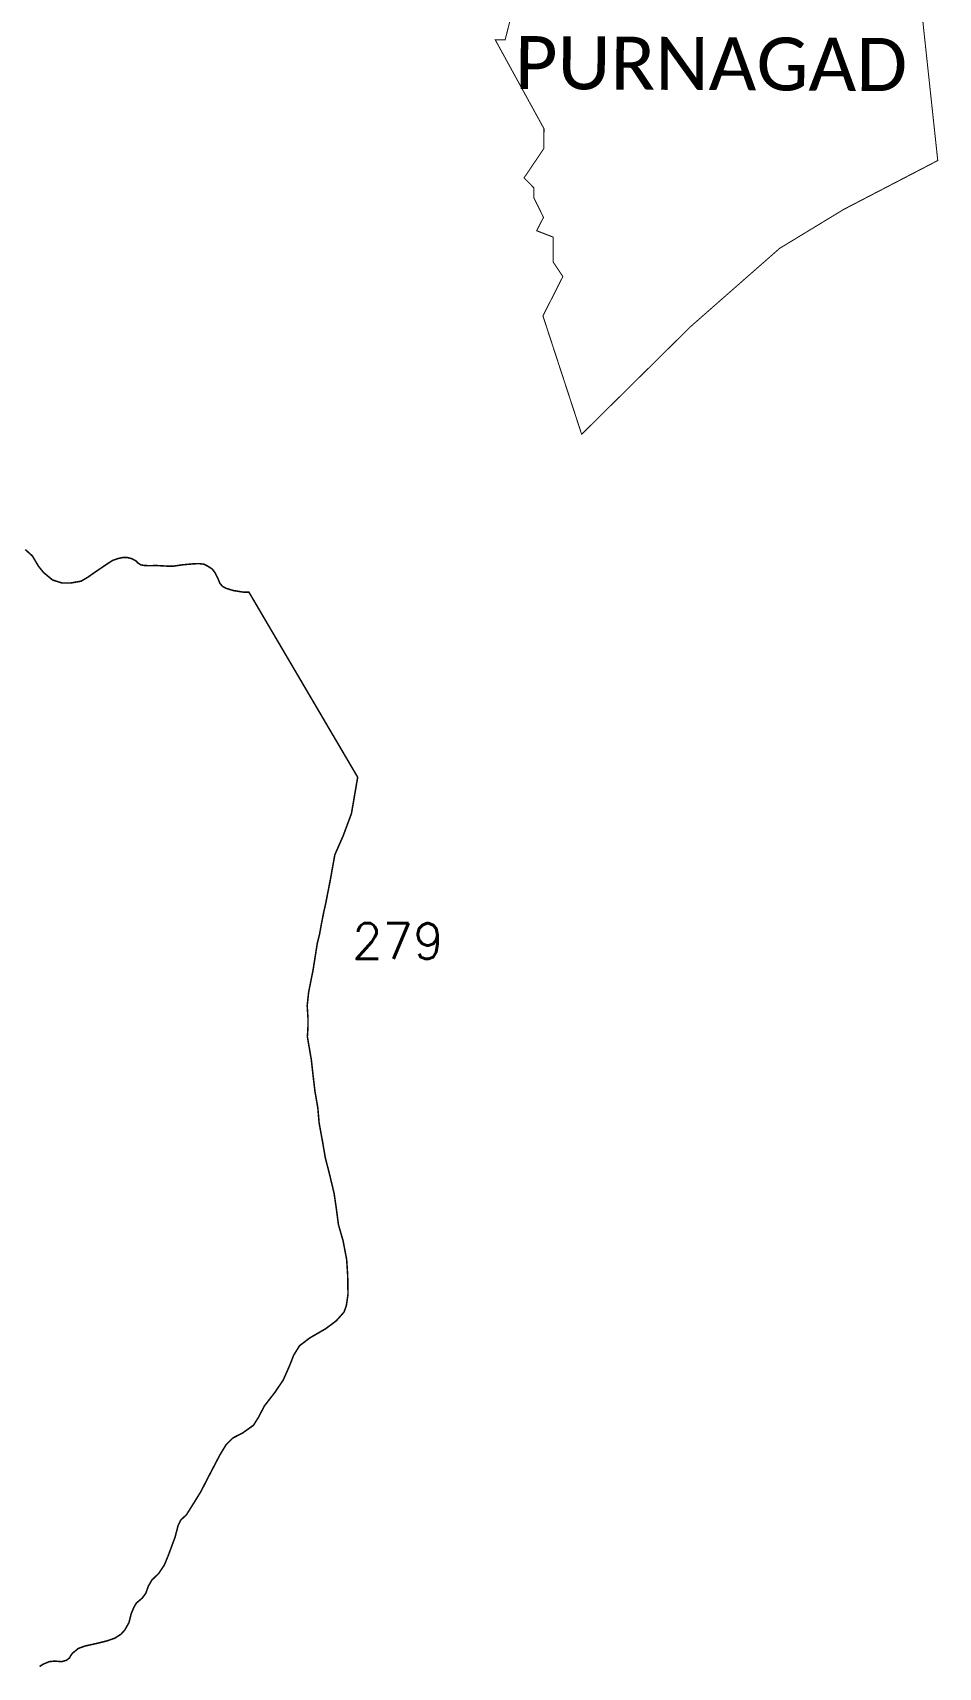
# Model space of a CAD drawing. Header units: metres. Extents: x 317826 to 321838, y 1856855 to 1863110.
# Drawn here: x 320037 to 321815, y 1856855 to 1860063 of the extents above; entities that cross this region are included whole.
import ezdxf

# ---------------------------------------------------------------- set-up
doc = ezdxf.new("R2010")
doc.units = ezdxf.units.M
doc.layers.add('NATURALLY PROTECTED', color=3, linetype='Continuous')
doc.layers.add('VILLAGE NAME', color=250, linetype='Continuous')
doc.styles.get("Standard").update_dxf_attribs({"font": 'simplex.shx'})

msp = doc.modelspace()

# ---------------------------------------------------------------- linework, layer by layer
at = {"color": 6, "const_width": 2, "flags": 128}
msp.add_lwpolyline([(321760.3, 1860313.2), (321814, 1859812.5), (321629.8, 1859716.8), (321503.7, 1859640.2), (321328.8, 1859486.5), (321114.9, 1859275.1), (321038.9, 1859507.5), (321078, 1859584.6), (321058.8, 1859613.7), (321059.1, 1859662.1), (321026.6, 1859674.7), (321040, 1859700.9), (321020.9, 1859739.7), (321021, 1859759), (321001.8, 1859778.4), (321040.8, 1859836.2), (321041, 1859874.9), (320945.3, 1860049.4), (320964.6, 1860049.3), (320984.4, 1860126.5)], dxfattribs=at)
at = {"layer": 'NATURALLY PROTECTED', "const_width": 3, "flags": 128}
msp.add_lwpolyline([(320022.6, 1859048.9), (320036.7, 1859036.1), (320048.4, 1859016.3), (320058.3, 1859003.9), (320076.1, 1858989.1), (320094.4, 1858983.3), (320112.6, 1858983.3), (320132.4, 1858986.8), (320145.4, 1858994.5), (320163, 1859006.8), (320180.7, 1859018.8), (320193.7, 1859027.3), (320205.1, 1859031.3), (320214.2, 1859033.2), (320222.9, 1859033.2), (320231.8, 1859031), (320239.7, 1859026.7), (320244.2, 1859022.2), (320249.2, 1859018.9), (320254.8, 1859017.8), (320264.7, 1859017.1), (320279.7, 1859017.5), (320301.3, 1859016.3), (320314.9, 1859016.4), (320331.5, 1859018.9), (320350.7, 1859020.6), (320357.4, 1859021), (320364.6, 1859021.1), (320373.4, 1859020.1), (320380.8, 1859016.3), (320389.8, 1859010.5), (320395.4, 1859003), (320400.5, 1858992.9), (320404.7, 1858982.5), (320409.9, 1858976.5), (320416.7, 1858972.8), (320430.9, 1858968.4), (320451.6, 1858965.1), (320461.8, 1858965), (320675.2, 1858601.9), (320663, 1858530.7), (320646.7, 1858486.8), (320630.3, 1858449.5), (320621.5, 1858400.5), (320612.5, 1858354.5), (320608.2, 1858335.2), (320603.8, 1858312.8), (320600.6, 1858294.9), (320595.8, 1858275.1), (320587.4, 1858222.1), (320579, 1858180.5), (320576.1, 1858153.6), (320577.7, 1858127.8), (320577.5, 1858107.4), (320576.4, 1858092.7), (320578.8, 1858078.7), (320584.2, 1858047.4), (320586.9, 1858022.9), (320591.3, 1857985.4), (320597, 1857952.5), (320599.5, 1857923.2), (320606.3, 1857886.1), (320611.6, 1857855.1), (320619.3, 1857825), (320628.7, 1857786.2), (320632.9, 1857758), (320637.5, 1857723.3), (320646.5, 1857692.1), (320653.6, 1857654.9), (320655.6, 1857623.9), (320656.2, 1857586.7), (320652.9, 1857564.5), (320648.5, 1857552.1), (320632.9, 1857534.5), (320612.4, 1857519.3), (320581.4, 1857501.3), (320560.9, 1857485.7), (320549.3, 1857466.8), (320542.3, 1857448.5), (320529.1, 1857418.6), (320512.6, 1857394.2), (320492.1, 1857367.7), (320480.4, 1857345.3), (320470.7, 1857329.8), (320449.2, 1857314.5), (320429.6, 1857304.4), (320416.8, 1857291.4), (320405.1, 1857272.2), (320382.1, 1857228.3), (320367.1, 1857199), (320339, 1857153.9), (320327.9, 1857143.8), (320322.7, 1857133.2), (320316.7, 1857110), (320302.4, 1857071.6), (320295.2, 1857054.7), (320284.4, 1857038.6), (320271.4, 1857026.2), (320264.3, 1857014.1), (320259.3, 1857000.2), (320252.5, 1856990.7), (320240.8, 1856980.7), (320236.2, 1856973.1), (320230.7, 1856960.1), (320226.1, 1856942), (320217.7, 1856927.4), (320210.3, 1856919.4), (320198.6, 1856911.9), (320182.9, 1856906.4), (320165.4, 1856902), (320140.3, 1856896.5), (320126.8, 1856891.6), (320114.9, 1856881.9), (320112.2, 1856878), (320109.3, 1856872.9), (320103.4, 1856868.3), (320093.7, 1856865.7), (320080.1, 1856866.8), (320069.5, 1856865.7), (320057.9, 1856860.8), (320050.8, 1856856.1)], dxfattribs=at)

# ---------------------------------------------------------------- texts
at = {"insert": (320664.2, 1858315.1), "char_height": 70, "attachment_point": 1}
msp.add_mtext_dynamic_manual_height_columns('279', width=95.172, gutter_width=1, heights=[0], dxfattribs=at)
at = {"layer": 'VILLAGE NAME', "insert": (320984, 1860057), "char_height": 104.042, "attachment_point": 1, "rotation": 359.6762}
msp.add_mtext_dynamic_manual_height_columns('{\\fCalibri|b0|i0|c0|p34;PURNAGAD}', width=1274.292, gutter_width=520.2, heights=[0], dxfattribs=at)

doc.saveas('drawing.dxf')
